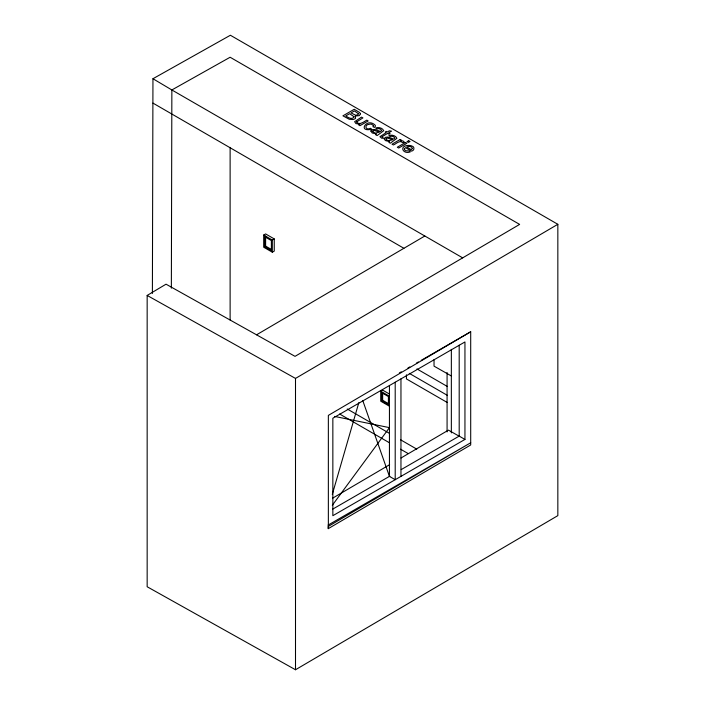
<?xml version="1.0" encoding="UTF-8"?>
<svg xmlns="http://www.w3.org/2000/svg" width="705" height="705" viewBox="0 0 705 705"><rect width="100%" height="100%" fill="white"/><g stroke="black" fill="none" stroke-linecap="round" stroke-linejoin="round"><path stroke-width="1.06" d="M152.395 293.465L152.95 78.731L230.385 35.25L557.84 224.305L557.84 515.628L295.501 669.75L147.16 586.754L147.16 295.43L166.045 284.185L295.034 356.351L519.629 224.401L230.121 57.246L171.861 89.958L152.95 78.731M171.359 288.186L171.861 89.958L462.674 257.863M332.293 494.39L358.827 402.643M332.302 505.3L389.442 427.635L334.549 416.417M295.501 669.75L295.501 378.426L557.84 224.305M328.045 525.119L470.702 442.758L328.186 526.485L328.186 528.697L470.702 444.97L470.702 331.764L328.354 415.395L328.354 528.6M332.672 498.144L389.609 464.692M400.995 458.003L448.45 430.129L459.572 436.439M256.576 334.805L424.824 236.008M263.696 235.038L265.609 233.928L274.245 238.907L274.245 251.095L272.324 252.205L263.696 247.217L263.696 235.038L272.324 240.017L274.245 238.907M264.657 246.662L271.372 250.539L271.372 240.572L264.657 236.695L264.657 246.662L265.609 246.115L271.487 249.5M399.374 372.945L401.277 371.852M407.931 368.001L409.834 366.908M416.496 363.066L418.391 361.965M421.246 360.317L470.702 331.764M389.363 406.168L380.726 401.189L380.726 391.222L382.648 390.112L389.557 394.095M381.687 400.837L388.402 404.714L388.402 396.554L381.687 392.676L381.687 400.837L382.648 400.281L388.525 403.674M332.795 509.08L389.812 476.166M401.224 469.583L459.193 436.113L464.947 439.435L464.947 341.951L332.848 418.224L332.848 515.699L464.947 439.435M147.16 295.43L295.501 378.426M451.182 375.88L434.033 366.142L434.033 359.612M403.903 248.301L152.95 103.097M416.955 368.935L447.252 386.428M409.279 373.359L447.155 395.232M447.155 402.432L406.433 378.92L406.433 374.804M380.726 391.222L389.363 396.201M347.257 409.006L389.16 433.196M400.59 439.797L416.778 449.138M339.616 414.011L389.142 442.599M400.572 449.2L408.195 453.597M362.723 400.449L389.442 476.377L395.205 479.7L395.205 382.225M459.193 345.203L459.193 436.113M451.35 349.363L451.35 432.896M447.076 372.504L447.076 431.927M400.96 378.902L400.96 476.377M389.442 385.468L389.442 476.377M382.648 393.143L382.648 400.281M272.324 240.017L272.324 252.205M265.609 236.14L265.609 246.115M230.121 147.398L230.121 319.991M353.981 116.704L353.972 117.153C351.848 120.07 347.873 117.33 345.758 115.928L349.645 113.681L353.981 116.704M356.695 121.833L356.677 122.247C359.488 125.631 364.159 121.568 366.776 120.141L368.169 120.943L359.973 125.675L358.722 124.961L359.929 124.265L355.937 123.56L354.624 121.683L361.524 117.109L362.908 117.911L356.695 121.833M358.448 113.716L357.691 114.844L355.717 115.232L350.984 112.915L354.404 110.941L358.448 113.716M370.821 130.98L372.196 132.954L376.417 134.003L375.677 134.752L377.131 135.589L383.705 130.707C382.595 127.869 378.391 126.909 375.677 127.984L376.858 128.874L378.761 128.574L380.55 129.209L381.661 130.39L380.488 131.518C377.668 130.531 373.165 127.675 370.821 130.98M384.005 138.594L385.388 140.568L389.601 141.617L388.869 142.366L390.314 143.203L396.889 138.312C395.778 135.483 391.575 134.523 388.869 135.598L390.041 136.488L391.945 136.18L393.743 136.823L394.853 138.004L393.681 139.132C390.852 138.136 386.349 135.29 384.005 138.594M382.119 136.664L383.123 137.607L382.092 138.436L379.907 136.717L386.217 132.611L385.203 132.029L386.278 131.403L387.301 131.985L389.327 130.813L391.548 131.13L388.684 132.787L390.076 133.597L389.001 134.214L387.6 133.412L382.119 136.664M360.484 113.805L359.347 115.594L355.364 116.061L355.531 118.264A4.688 2.705 0 0 1 352.932 119.533L349.257 119.268L342.921 115.831L354.236 109.301L359.568 112.474L360.484 113.805M373.527 125.622L372.963 126.733L374.522 127.394L375.227 126.53A3.974 2.291 0 0 0 375.192 125.226C366.908 116.986 357.127 132.76 371.685 129.182L370.504 128.292C365.225 130.91 363.974 124.38 369.579 124.23A3.04 1.754 0 0 1 371.614 124.256L373.527 125.622M404.317 148.887L405.216 150.694L409.067 150.976L410.319 151.901C402.793 154.721 398.695 145.547 408.653 145.424A4.926 2.846 0 0 1 411.685 145.935C414.857 146.543 414.602 150.438 411.641 151.187L405.525 147.653L404.317 148.887M372.857 131.165L372.998 132.047L375.395 133.139L379.405 132.143L374.611 130.531A1.674 0.969 0 0 0 373.262 130.813L372.857 131.165M386.049 138.779L386.181 139.66L388.587 140.753L392.588 139.757L387.803 138.136A1.674 0.969 0 0 0 386.455 138.427L386.049 138.779M412.355 148.482L411.323 149.689L406.75 147.045C408.433 146.138 412.037 146.102 412.355 148.482M400.22 139.449L392.015 144.181L393.408 144.983C395.84 144.102 400.043 139.546 402.643 142.639L404.406 142.172L402.89 140.859L400.228 140.885L401.471 140.172L400.22 139.449M405.507 142.498L397.303 147.23L398.695 148.032L406.891 143.3L405.507 142.498M408.627 140.7L407.023 141.626L408.415 142.428L410.01 141.502L408.627 140.7"/></g></svg>
